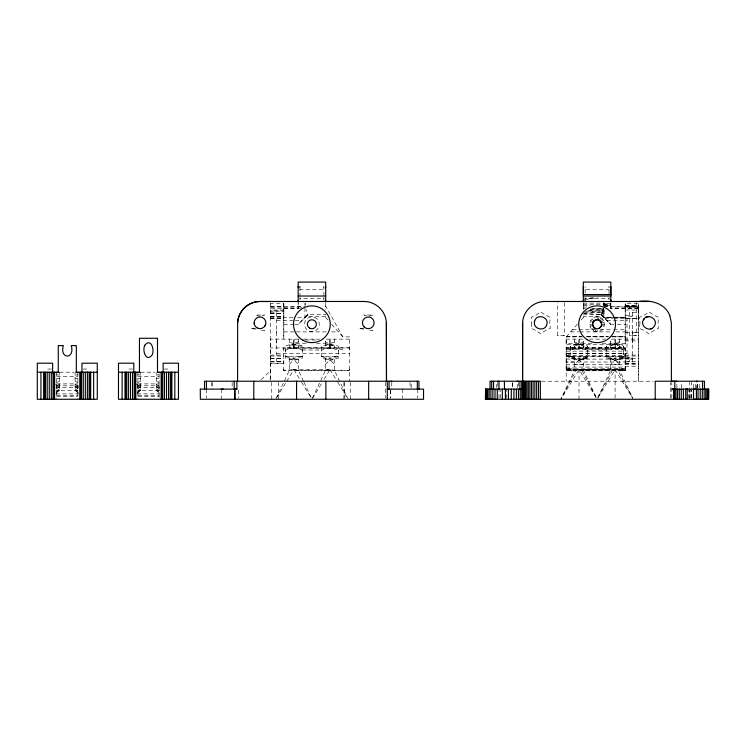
<?xml version="1.0" encoding="UTF-8"?>
<svg xmlns="http://www.w3.org/2000/svg" width="746" height="746" viewBox="0 0 746 746"><rect width="100%" height="100%" fill="white"/><g stroke="black" fill="none" stroke-linecap="round" stroke-linejoin="round"><path stroke-width="0.56" stroke-dasharray="3.73 2.8" d="M56.696 385.458L56.696 384.404M77.892 385.458L77.892 384.74M137.87 385.458L137.87 384.404M159.066 385.458L159.066 384.74M283.797 307.007L298.176 307.016L298.176 308.583L270.49 308.797L270.49 307.287L305.086 306.475M283.797 339.02L283.797 303.529L270.49 303.529L270.49 305.571M270.49 380.078L270.5 339.132L298.801 339.132M270.49 306.615L283.797 306.615M276.579 343.095L276.579 340.903M276.579 332.875L276.579 330.646M349.585 369.028L349.585 370.538L283.797 370.538L283.797 369.028M283.797 362.444L283.797 363.386L270.49 363.386M283.797 349.492L283.797 347.981M283.797 336.138L283.797 306.671L270.49 306.671M283.797 310.336L283.797 310.97L270.49 310.979M283.797 306.214L283.797 303.529M285.55 351.133L285.55 350.005L287.359 349.342L293.887 348.121L342.824 348.214M302.233 346.088C296.833 343.58 290.949 343.58 285.55 346.088L285.55 358.127L293.887 360.532L302.233 358.127L302.233 346.088L289.252 345.743L298.531 341.733M298.176 301.487L298.176 308.574M299.976 290.315L299.976 289.746L323.885 289.746L323.885 290.315M299.976 287.583L299.976 286.585L298.176 286.585M302.233 351.133L302.233 350.005L295.192 348.214L283.797 348.121M304.937 308.191L304.937 317.665L296.041 317.488M305.086 304.862L305.086 303.361M321.629 351.133L321.629 350.005L328.669 348.214L331.271 348.214L338.311 350.005L342.824 349.342M323.885 287.583L323.885 286.585L323.885 295.957M325.685 306.914L325.685 306.102L342.824 336.875L349.585 336.875L349.585 381.225M329.974 344.195L338.311 346.088L338.311 358.127L329.974 360.532L321.629 358.127L321.629 346.088L328.287 344.167L334.609 345.743L325.331 345.743L334.609 341.733M338.311 351.133L338.311 350.005M349.585 349.492L349.585 347.981L270.49 347.934M411.177 387.995L411.177 382.353M496.78 387.995L496.78 382.353M498.981 398.14L498.981 389.114M500.687 398.14L500.687 390.242M506.422 398.14L506.403 389.114M517.248 387.995L517.248 382.353M564.302 302.606L564.293 335.308L557.532 335.308L557.532 302.606M570.69 346.088L570.69 358.127L579.036 360.532L587.372 358.127L587.372 346.088C581.973 343.58 576.098 343.58 570.69 346.088L570.69 347.934L579.036 344.195L587.372 347.934L587.372 346.088M574.392 339.132L574.392 347.934L574.392 345.743L579.036 344.195L583.67 345.743L583.67 347.934L583.67 339.132L566.177 339.132M579.017 399.269L579.036 369.615L625.204 368.869L610.48 370.119L581.843 370.24L578.971 369.634L574.392 370.631L561.328 398.243M570.69 353.464L566.177 356.187L570.69 356.336L579.036 360.532L579.036 356.28M625.204 349.342L566.177 349.342L570.69 350.005L579.036 348.121L579.036 343.943L574.392 341.733M581.069 320.025L583.316 317.479L583.316 315.185M583.316 309.571L583.316 303.137L603.915 303.137M583.67 356.374L583.67 370.631L596.576 398.243L581.843 370.24L583.67 370.631L574.392 370.631L574.392 356.364L570.69 356.336L566.177 359.106L625.204 359.106L623.46 356.336L570.69 356.28L570.69 358.127L574.392 358.472L579.036 360.02L583.67 364.393L574.392 364.393L579.036 360.02L583.67 358.472L587.372 358.127L587.372 356.336L583.67 356.374L587.372 358.127L579.036 360.02L579.036 360.532M585.125 300.47L585.125 297.738L585.125 298.316L609.025 298.316L609.025 297.738L609.025 300.47M585.125 292.917L585.125 286.585L585.125 287.583M597.117 319.754L597.117 316.854C606.629 316.49 606.629 332.035 597.117 331.672C587.587 332.026 587.624 316.509 597.117 316.854M610.825 305.729L603.915 305.729L603.915 302.82M606.768 346.088L606.768 358.127L615.114 360.532L623.46 358.127L623.46 346.088C618.052 343.58 612.177 343.58 606.768 346.088L606.768 347.934L615.114 344.195L623.46 347.934L623.46 346.088M609.025 294.027L609.025 286.585L609.025 287.583M638.511 308.639L610.825 308.583L610.834 306.475L603.915 306.475M610.825 302.82L610.825 303.361L603.915 303.361L603.915 305.729M615.096 398.131L615.114 369.615L579.101 369.634L560.843 399.269L576.22 370.24L566.177 369.997L578.971 369.634L566.177 368.869L625.204 368.869M623.46 353.464L625.204 356.187L623.46 356.336L623.46 358.127L619.749 358.472L615.114 360.02L610.48 364.393L619.749 364.393L615.114 360.02L610.48 358.472L606.768 358.127L606.768 356.336L615.114 360.532L615.114 356.28M579.036 348.121L625.204 348.121L566.177 348.214L580.332 348.214L587.372 350.005L606.768 350.005L615.114 348.121L615.114 343.943L610.48 341.733M619.749 359.106L623.46 356.336L619.749 356.364L619.749 370.631L632.776 398.243M619.749 339.132L619.749 347.934L619.749 345.743L615.114 344.195L610.48 345.743L610.48 347.934L610.48 339.132L638.511 339.132M625.204 370.538L625.204 347.981L566.177 347.981L566.177 370.538L625.204 370.538L625.204 347.832L566.177 347.832M625.204 303.557L625.204 306.214L638.511 306.214L638.511 305.571L638.511 303.529L625.204 303.529L625.204 343.738L600.903 343.738M636.459 302.615L636.338 335.308L629.689 335.308L629.699 302.615M632.422 343.095L632.422 340.903M632.422 339.02L632.422 336.138M632.422 333.593L632.422 330.646M632.422 312.285L638.511 312.192M638.511 319.736L638.511 303.529M670.533 398.14L670.533 382.353M671.801 398.14L671.801 382.353M676.855 387.995L676.855 382.353M681.508 387.995L681.518 382.353M688.745 398.14L688.745 390.251M689.36 398.14L689.36 382.353M689.528 399.269L689.528 390.251M690.479 398.14L690.479 389.123M691.439 398.14L691.439 381.225M691.598 398.14L691.607 390.251M693.444 387.995L693.444 382.353M695.375 387.995L695.375 382.353M696.372 389.123L696.372 382.353M697.23 387.995L697.23 382.353M697.351 387.995L697.351 382.353M699.767 387.995L699.767 382.353M625.204 318.421L625.204 317.246L604.064 317.665L604.064 308.191L600.903 314.551L610.648 324.268L616.355 324.268M625.204 338.563L625.204 336.623L610.219 336.623M294.111 339.132L293.887 347.934L293.672 339.132M330.189 339.132L329.974 347.934L329.751 339.132M579.25 339.132L579.036 347.934L578.812 339.132M615.338 339.132L615.114 347.934L614.89 339.132M595.196 331.42L595.951 328.622M598.283 319.903L599.038 317.106M590.011 309.142L603.402 308.294L600.95 314.551L610.648 324.268L606.908 320.519L627.013 320.444M312.415 398.261L325.331 370.631L325.331 356.374L321.629 356.336L338.311 356.28L334.609 356.374L334.609 370.631L347.683 398.261M584.482 313.245L601.901 312.08L603.57 308.499M597.537 398.243L610.48 370.631L610.48 356.364L606.768 356.336L610.48 359.106M303.501 381.225L298.531 370.631L298.531 356.374L302.233 356.28L285.55 356.28L289.252 356.374L289.252 370.631L275.74 399.269L286.026 382.465M587.923 310.532L602.889 309.571L603.99 307.604L600.95 314.551L583.316 313.32M593.415 330.683L594.86 328.165M599.374 320.36L600.819 317.843M604.064 309.208L600.95 314.551L604.064 317.479L625.204 317.236L604.064 317.236L600.95 314.551L604.064 310.392M312.527 398.317L322.915 381.225M324.09 379.294L329.974 369.615L334.609 370.38L349.585 370.38M625.204 370.38L615.114 369.615L597.658 398.28L612.298 370.24L615.114 369.615L625.204 369.997L579.101 369.634L596.455 398.28M286.632 381.476L293.887 369.615L329.974 369.615L334.609 370.631M577.357 324.221L566.177 336.875L566.177 343.738L592.8 343.738M591.876 329.499L593.928 327.457M600.306 321.078L602.358 319.027M261.137 379.649L270.49 370.818M289.252 364.393L293.887 360.02L298.531 358.472M325.331 364.393L329.974 360.02L334.609 358.472M304.937 317.479L308.051 314.551L325.685 314.551M604.064 311.697L600.95 314.551L604.064 315.884M56.696 392.62L59.512 390.251L59.512 372.207M137.87 392.62L140.696 390.251L140.696 372.207M56.696 392.154L59.512 389.86M137.87 392.154L140.696 389.86M580.724 344.167L579.036 344.727L577.329 344.167M616.802 344.167L615.114 344.727L613.408 344.167M583.67 359.106L587.372 356.336M56.696 390.792L59.512 388.703M137.87 390.792L140.696 388.703M583.67 341.733L579.036 343.943M619.749 341.733L615.114 343.943M295.593 344.167L293.887 344.727L292.208 344.167M331.672 344.167L329.974 344.727L328.287 344.167M56.696 388.619L59.512 386.848M137.87 388.619L140.696 386.848M601.024 322.011L603.533 320.556M56.696 385.747L59.512 384.404M137.87 385.747L140.696 384.404M604.064 313.068L600.95 314.551L604.064 314.486M261.827 315.922L264.532 315.026L255.514 315.026L260.018 316.528M56.696 382.353L59.512 381.514M137.87 382.353L140.696 381.514M589.965 326.179L592.762 325.433M601.472 323.093L604.269 322.347M325.331 370.631L329.909 369.634L325.331 370.38L298.531 370.38L293.887 369.615L289.252 370.631M584.416 300.293L597.621 297.43M302.233 356.681L293.887 358.406L285.55 356.681M338.311 356.681L329.974 358.406L321.629 356.681M587.372 356.681L579.036 358.406L570.69 356.681M623.46 356.681L615.114 358.406L606.768 356.681M583.316 299.221L593.639 297.477M298.531 370.631L293.887 369.615L283.797 370.38M578.971 369.634L574.392 370.38L566.177 370.38M75.076 375.089L77.892 374.8M56.696 378.632L59.512 378.353M156.25 375.089L159.066 374.8M137.87 378.632L140.696 378.353M53.647 384.339L56.696 384.125M134.83 384.339L137.87 384.125L134.83 383.453M585.563 311.931L602.395 310.83L587.811 310.83M603.915 303.883L610.825 303.883M583.316 304.433L610.825 304.377M603.915 304.862L610.825 304.862M625.204 305.254L638.511 305.254M603.915 305.31L610.825 305.31M625.204 305.571L638.511 305.571M583.316 305.729L590.189 305.729M603.915 306.121L610.825 306.121M625.204 306.298L638.511 306.298L638.511 381.225L638.511 307.165L625.204 307.165L625.204 344.736L566.177 344.736M625.204 306.671L638.511 306.671M583.316 307.016L586.748 307.016M625.204 307.007L610.825 307.016L610.778 308.191L638.511 308.173M283.797 308.191L300.47 308.191M583.316 308.294L585.545 308.294M592.24 308.294L602.283 308.294M590.226 309.571L602.889 309.571M283.797 309.982L270.49 310.112L270.49 311.11L283.797 311.11M625.204 309.982L638.511 310.112M583.316 312.08L601.901 312.08M270.49 312.192L276.579 312.192L276.579 361.549M270.49 313.516L283.797 313.516M270.49 313.646L283.797 313.646M583.316 314.551L604.064 314.551M625.204 315.474L632.422 315.474M270.49 316.407L283.797 316.407M632.422 316.397L627.013 316.397L627.013 357.353L632.422 357.353M270.49 316.537L283.797 316.537L283.797 317.246L294.922 317.46M325.685 316.63L305.981 316.63L308.098 314.551L306.121 309.571M270.49 317.255L283.797 317.246M270.49 318.29L283.797 318.29M625.204 318.29L638.511 318.29M270.49 318.421L283.797 318.421M604.875 318.477L612.783 318.477M613.911 318.477L638.511 318.421M276.579 320.444L294.092 320.519M295.239 320.519L302.093 320.519M589.713 324.258L591.643 324.268M601.63 324.268L604.521 324.268M283.797 324.268L293.877 324.268M294.856 324.268L298.353 324.268L308.098 314.551L298.176 324.268M617.362 324.268L625.204 324.268M572.471 329.76L594.254 329.76M599.98 329.76L612.597 329.76M613.744 329.76L625.204 329.76M283.797 331.895L295.183 331.895M296.321 331.895L327.056 331.895M331.606 331.895L338.423 331.895M570.578 331.895L578.71 331.895M579.875 331.895L611.254 331.895M615.907 331.895L625.204 331.895M625.204 332.595L638.511 332.595L632.422 332.875M557.532 335.308L558.521 335.308M563.305 335.308L564.293 335.308M631.386 335.308L629.689 335.308M634.762 335.308L636.459 335.308M566.4 336.623L581.386 336.623M586.002 336.623L609.062 336.623M566.289 336.744L581.311 336.744M587.083 336.744L607.878 336.744M612.494 336.744L625.204 336.754M582.384 336.875L566.177 336.875L566.177 381.225M587.009 336.875L607.841 336.875M612.475 336.875L625.204 336.875M303.417 339.132L319.577 339.132M349.585 339.132L325.331 339.132L325.331 347.934M589.331 339.132L605.528 339.132M305.524 339.98L318.337 339.98M625.204 340.903L638.511 340.903M295.864 343.263L307.343 343.263M316.518 343.263L328.007 343.263L329.974 343.943M349.585 347.832L283.797 347.832L283.797 370.538M302.233 350.005L321.629 350.005M566.177 351.133L625.204 351.133M276.579 353.306L349.585 353.306M566.177 353.306L627.013 353.306M566.177 353.464L625.204 353.464M270.49 355.077L283.797 355.077M625.204 355.077L638.511 355.077M566.177 355.357L625.204 355.357M270.49 356.075L283.797 356.047M625.204 356.075L638.511 356.075M566.177 356.187L625.204 356.187M625.204 358.024L632.422 358.024M270.49 358.509L283.797 358.509M270.49 358.612L283.797 358.612M625.204 358.612L638.511 358.612M625.204 359.031L632.422 359.031L629.717 359.031L629.717 358.024L629.717 361.568L625.204 361.568M270.49 361.306L283.797 361.306M270.49 361.502L283.797 361.502M625.204 361.502L638.511 361.502M574.392 362.024L566.177 362.024L625.204 362.024M270.49 363.134L283.797 363.134M625.204 363.134L638.511 363.134M625.204 363.386L638.511 363.386M625.204 364.449L638.511 364.449M566.177 364.747L625.204 364.747M625.204 366.333L638.511 366.333M566.177 367.079L625.204 367.079M566.177 368.869L574.392 368.869M51.502 369.037L46.998 369.037L46.998 370.958M83.076 369.037L87.59 369.037L87.59 372.879M132.685 369.037L128.172 369.037L128.172 370.958M164.26 369.037L168.764 369.037L168.764 370.958M566.177 369.345L625.204 369.345M566.177 369.997L574.392 369.997M583.67 369.997L610.48 369.997M619.749 369.997L625.204 369.997M59.4 372.207L74.059 372.207M140.574 372.207L155.233 372.207M56.696 376.721L77.892 376.721M137.87 376.721L159.066 376.721M541.577 381.225L653.31 381.225M56.696 383.901L77.892 383.901M137.87 383.901L159.066 383.901M56.696 385.785L77.892 385.785M137.87 385.775L159.066 385.775M56.099 386.307L59.512 386.307M75.076 386.307L78.479 386.307M137.283 386.307L140.696 386.307M156.25 386.307L159.663 386.307M56.015 387.305L78.563 387.305M137.199 387.305L159.747 387.305M77.892 390.587L56.696 390.587L56.696 395.371L77.892 395.371M159.066 390.587L137.87 390.587L137.87 395.371L159.066 395.371M56.015 393.879L78.563 393.879M137.199 393.869L159.747 393.869M56.696 396.331L77.892 396.331M137.87 396.331L159.066 396.331M610.834 306.475L638.511 307.287L638.511 307.856M615.114 348.121L621.651 349.342L623.46 350.005L623.46 351.133M364.029 328.8L358.714 328.361L364.132 329.247M255.766 328.8L250.451 328.361L256.95 329.415M137.87 374.8L140.696 375.089M156.25 378.353L159.066 378.632M56.696 374.8L59.512 375.089M75.076 378.353L77.892 378.632M369.55 330.124L372.795 330.646L370.995 330.049M261.277 330.124L264.532 330.646L262.723 330.049M298.176 306.475L303.818 307.902M601.472 325.433L604.26 326.216M156.25 381.514L159.066 382.353M75.076 381.514L77.892 382.353M293.887 344.195L298.531 345.743M325.331 358.472L329.974 360.02L334.609 364.393M289.252 358.472L293.887 360.02L298.531 364.393M293.887 343.943L289.252 341.733M619.749 356.364L623.46 358.127L615.114 360.02L615.114 360.532M156.25 384.404L159.066 385.747M75.076 384.404L77.892 385.747M328.007 343.263L325.331 341.733M590.701 320.556L593.21 322.011M156.25 386.848L159.066 388.619M75.076 386.848L77.892 388.619M156.25 388.703L159.066 390.792M75.076 388.703L77.892 390.792M570.69 356.336L574.392 359.106M156.25 389.86L159.066 392.154M75.076 389.86L77.892 392.154M159.066 392.62L156.25 390.251L156.25 373.168M77.892 392.62L75.076 390.251L75.076 372.207M600.903 314.551L603.029 316.63L583.316 316.63L583.316 317.479M327.932 320.025L325.685 317.479L325.685 314.094M331.644 324.221L342.824 336.875M592.026 318.915L593.928 321.078M329.974 369.615L337.089 381.225M337.677 382.176L347.571 398.317M615.114 369.615L632.655 398.28L617.921 370.24L619.749 370.631L583.67 370.128M293.887 369.615L299.78 379.294M301.543 382.176L311.371 398.317M303.967 382.232L311.483 398.261M298.176 307.016L298.232 308.191M610.825 307.212L610.825 301.487M610.825 308.583L610.825 307.762M270.49 308.788L270.49 307.856M270.49 303.529L270.49 381.225M632.422 312.192L632.422 361.549M609.025 290.315L609.025 289.746L585.125 289.746L585.125 290.315M606.768 350.005L606.768 351.133M597.117 329.741L597.117 331.672M587.372 350.005L587.372 351.133M583.316 302.615L583.316 305.991M570.69 350.005L570.69 351.133M518.293 382.353L518.293 387.985M497.834 382.353L497.834 387.995M417.462 389.123L417.48 398.14M410.02 382.353L410.02 387.995M402.598 389.114L402.598 398.14M391.762 382.353L391.762 389.123M390.708 390.242L390.708 398.14M390.41 390.251L390.41 398.14M385.402 382.353L385.402 398.14M350.667 382.353L350.667 399.269M344.354 382.353L344.354 398.14M343.906 382.353L343.906 399.269M334.609 339.132L334.609 347.934M329.974 344.727L329.974 348.121M329.974 356.28L329.974 360.532M325.685 302.643L325.685 309.571M323.885 300.47L323.885 297.738L323.885 298.316L299.976 298.316L299.976 297.738L299.976 300.47M305.086 302.82L305.086 305.729M299.976 286.585L299.976 295.957M298.531 339.132L298.531 347.934M298.176 302.82L298.176 303.361M293.887 344.727L293.887 348.121M293.887 356.28L293.887 360.532M289.252 339.132L289.252 347.934M278.51 382.353L278.51 399.269M271.74 382.353L271.74 399.269M238.478 390.251L238.478 398.14M232.146 382.353L232.146 387.995M221.273 389.123L221.32 399.269M212.638 382.353L212.638 389.123M211.78 382.353L211.78 387.995M206.409 389.123L206.409 398.14M159.066 373.998L159.066 399.269M137.87 372.207L137.87 399.269M77.892 372.207L77.892 399.269M56.696 372.207L56.696 399.269M512.614 382.353L512.614 387.995L512.623 382.353M531.702 322.841L531.152 328.361L536.206 330.646L540.719 333.891L545.233 330.646L550.287 328.361L549.737 322.841L550.287 317.311L545.223 315.026L540.719 311.791L536.206 315.026L531.152 317.311L531.702 322.841M639.965 322.841L639.415 328.361L644.469 330.646L648.983 333.891L653.496 330.646L658.55 328.361L658 322.841L658.55 317.311L653.496 315.026L648.983 311.791L644.469 315.026L639.415 317.311L639.965 322.841M372.795 315.026L368.282 316.528L363.778 315.026L372.795 315.026M316.985 318.915L315.595 317.843A7.413 7.413 0 0 0 304.48 324.268L305.468 327.97A7.413 7.413 0 0 0 315.595 330.683A7.413 7.413 0 0 0 318.3 320.556L316.985 318.915"/><path stroke-width="1.12" d="M237.592 381.225L237.638 322.626A22.548 22.548 0 0 1 260.14 301.487L363.871 301.477A22.548 22.548 0 0 1 386.381 322.608L386.484 381.225L386.381 322.608M296.554 399.269L296.554 381.225M298.176 301.468L298.176 300.47M298.176 287.583L298.176 286.585M325.685 301.468L325.685 300.47M325.685 287.583L325.685 286.585M417.331 389.123L417.34 381.225M418.954 389.123L418.954 381.225L204.516 381.225L204.516 389.123M485.459 399.269L485.609 389.114L485.469 399.269L708.663 399.269L708.7 389.123L672.099 389.123L674.804 389.123L674.114 389.123L673.75 399.269L674.384 399.269L674.384 389.123M485.851 399.269L485.851 389.123M486.616 399.269L486.616 389.123M487.735 399.269L487.735 389.123M489.18 399.269L489.18 389.123M490.905 399.269L490.905 389.123M492.864 399.269L492.864 389.123M493.526 389.114L493.526 381.225M494.999 399.269L494.999 389.123M497.246 399.269L497.246 389.123M498.981 389.114L498.981 381.225L497.834 381.225M502.328 399.269L502.328 389.123M504.436 389.114L504.436 381.225M505.415 399.269L505.415 389.123M508.408 399.269L508.408 389.123M511.271 399.269L511.271 389.123M513.929 399.269L513.929 389.123M516.353 399.269L516.353 389.123M518.479 399.269L518.479 389.123M520.279 399.269L520.279 389.123M521.715 399.269L521.715 381.225M522.629 322.608L522.582 381.225L522.629 322.608C523.105 311.063 533.595 301.263 545.13 301.477L638.511 301.487C650.484 299.575 665.292 303.156 669.824 315.745M522.75 399.269L522.75 381.225M523.571 399.269L523.571 381.225M524.541 399.269L524.541 381.225M525.669 399.269L525.669 381.225M526.928 399.269L526.928 381.225M528.317 399.269L528.317 381.225M529.819 399.269L529.819 381.225M531.422 399.269L531.422 381.225M533.101 399.269L533.101 381.225M534.863 399.269L534.863 381.225M536.663 399.269L536.663 381.225M538.509 399.269L538.509 381.225M540.365 399.269L540.365 381.225L490.047 381.225L490.057 389.123M583.316 286.585L583.316 301.487L583.316 300.47M610.825 301.692L610.825 286.585M655.212 399.269L655.221 381.225L704.485 381.225L704.485 389.123M674.114 399.269L674.114 389.123M674.757 399.269L674.804 381.225L672.099 381.225M676.035 399.269L676.035 389.123M677.564 399.269L677.564 389.123M679.317 399.269L679.317 389.123M681.275 399.269L681.275 389.123M683.411 399.269L683.411 389.123M685.705 399.269L685.705 389.123L687.793 389.123M687.234 399.269L687.234 389.123M698.023 399.269L698.023 389.123M700.224 399.269L700.224 389.123M702.284 399.269L702.284 389.123M702.555 389.123L702.555 381.225M704.14 399.269L704.14 389.123M705.735 399.269L705.735 389.123M707.031 399.269L707.031 389.123M707.982 399.269L707.982 389.123M708.523 399.269L708.56 389.123M265.1 325.769L265.688 324.351M643.518 319.68C639.191 326.552 650.661 333.173 654.447 325.993C658.774 319.12 647.304 312.499 643.518 319.68L644.516 318.374M599.374 328.165C604.502 325.461 599.765 317.274 594.86 320.36C589.732 323.065 594.469 331.261 599.374 328.165A4.513 4.513 0 0 0 600.567 321.367A4.513 4.513 0 0 0 593.667 321.367A4.513 4.513 0 0 0 594.86 328.165M645.831 317.367L648.983 316.528M650.615 328.939L652.144 328.305M671.391 381.225L671.363 322.636L669.824 315.745M635.471 301.487L634.771 301.487M558.53 301.477L559.23 301.477M562.605 301.477L563.314 301.477M631.386 301.487L630.687 301.487M200.338 389.123L236.902 389.123L236.902 381.225M491.884 399.259L490.392 399.269M610.825 294.567L583.316 294.567L583.316 282.072L610.825 282.072L610.825 296.031L583.316 296.031M298.176 296.031L325.685 296.031M270.49 301.487L260.14 301.487A22.548 22.548 0 0 0 237.638 322.636M37.3 372.207L58.57 372.207M76.008 372.207L97.278 372.207M118.483 372.207L139.754 372.207M157.192 372.207L178.462 372.207M696.372 381.225L697.23 381.225M517.248 381.225L518.293 381.225M675.428 381.225L676.855 381.225M221.208 389.123L223.296 389.123M236.902 389.123L234.207 389.123L234.207 381.225M387.295 389.123L423.541 389.123L423.532 399.269L200.338 399.269L200.301 389.123M485.459 389.123L521.715 389.123M704.485 399.269L705.725 399.269M638.511 301.487L648.861 301.496M390.708 381.225L391.762 381.225M485.609 399.259L487.119 399.269M307.38 324.268L307.529 325.433M254.162 322.841L254.358 324.351M673.75 389.123L673.75 399.269M610.825 299.78L610.825 301.487L610.825 300.47M519.934 381.225L519.934 389.123M491.67 381.225L491.67 389.114M389.067 381.225L389.067 389.123M387.295 381.225L387.295 399.269M368.645 381.225L368.645 399.269M325.871 381.225L325.871 399.269M325.685 301.832L325.685 282.081L298.176 282.081L298.176 301.692M253.789 381.225L253.789 399.269M234.887 389.123L234.887 399.269L234.626 389.123M206.446 381.225L206.446 389.123M174.825 372.207L174.825 399.269M171.869 372.207L171.869 399.269M171.459 372.207L171.459 399.269M170.302 372.207L170.302 399.269M168.559 372.207L168.559 399.269M166.507 372.207L166.507 399.269M164.465 372.207L164.465 399.269M163.132 372.879L163.132 363.19L178.462 363.19L178.462 399.269L118.483 399.269L118.483 363.19L133.814 363.19L133.814 372.879M162.721 372.207L162.721 399.269M161.565 372.207L161.565 399.269M161.155 372.207L161.155 399.269M159.066 372.207L159.066 372.674M157.49 372.207L157.49 338.274L139.455 338.274L139.455 372.207M137.87 372.207L137.87 372.674M135.791 372.207L135.791 399.269M135.38 372.207L135.38 399.269M134.215 372.207L134.215 399.269M132.48 372.207L132.48 399.269M130.429 372.207L130.429 399.269M128.377 372.207L128.377 399.269M126.643 372.207L126.643 399.269M125.487 372.207L125.487 399.269M125.076 372.207L125.076 399.269M122.12 372.207L122.12 399.269M93.651 372.207L93.651 399.269M90.686 372.207L90.686 399.269M90.275 372.207L90.275 399.269M89.119 372.207L89.119 399.269M87.385 372.207L87.385 399.269M85.333 372.207L85.333 399.269M83.282 372.207L83.282 399.269M81.948 372.879L81.948 363.19L97.278 363.19L97.278 399.269L37.3 399.269L37.3 363.19L52.63 363.19L52.63 372.879M81.547 372.207L81.547 399.269M80.382 372.207L80.382 399.269M79.971 372.207L79.971 399.269M77.892 372.207L77.892 372.674M76.316 372.207L76.316 345.603L71.234 345.603C75.271 359.507 59.316 359.507 63.345 345.603L58.272 345.603L58.272 372.207M56.696 372.207L56.696 372.674M54.607 372.207L54.607 399.269M54.197 372.207L54.197 399.269M53.041 372.207L53.041 399.269M51.297 372.207L51.297 399.269M49.255 372.207L49.255 399.269M47.203 372.207L47.203 399.269M45.469 372.207L45.469 399.269M44.303 372.207L44.303 399.269M43.893 372.207L43.893 399.269M40.937 372.207L40.937 399.269M693.519 389.123L693.519 399.269L696.4 399.269L696.4 389.123L693.519 389.123M534.621 321.2C532.224 328.958 545.018 332.39 546.818 324.473C549.215 316.714 536.421 313.292 534.621 321.2M144.827 345.221C142.066 350.256 145.955 362.789 152.119 355.003C154.879 349.967 150.981 337.434 144.827 345.221M586.943 339.57A18.38 18.38 0 0 0 615.459 325.415A18.38 18.38 0 0 0 588.948 307.8A18.38 18.38 0 0 0 586.943 339.57M309.637 328.165A4.513 4.513 0 0 0 316.397 324.268A4.513 4.513 0 0 0 309.637 320.36A4.513 4.513 0 0 0 309.637 328.165M302.699 340.176A18.38 18.38 0 0 0 330.264 324.258A18.38 18.38 0 0 0 302.699 308.35A18.38 18.38 0 0 0 302.699 340.176M364.141 326.981A5.865 5.865 0 0 0 373.951 324.351A5.865 5.865 0 0 0 366.771 317.171A5.865 5.865 0 0 0 364.141 326.981M257.09 327.914A5.865 5.865 0 0 0 265.884 322.841A5.865 5.865 0 0 0 257.09 317.759A5.865 5.865 0 0 0 257.09 327.914"/></g></svg>
